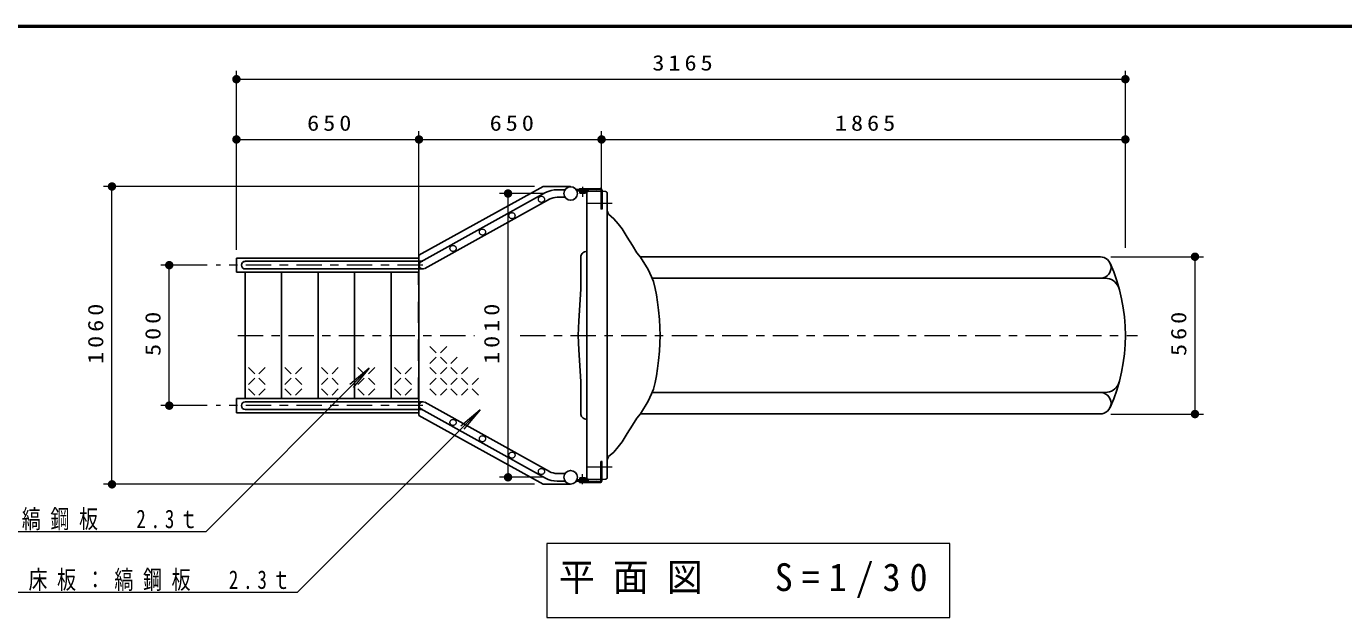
# Model space of a CAD drawing. Units: millimetres on the paper, scale 1:30. Extents: x -365 to 0, y -47 to 257.
# Drawn here: x -286.5 to -130.1, y 186.9 to 257 of the extents above; entities that cross this region are included whole.
import ezdxf

# ---------------------------------------------------------------- set-up
doc = ezdxf.new("R2010")
doc.units = ezdxf.units.MM
for name, pattern in [('USER1', [4.5, 2.5, -2]), ('USER2', [6, 3, -1, 1, -1]), ('USER3', [8, 3, -1, 1, -1, 1, -1])]:
    doc.linetypes.add(name, pattern=pattern)
doc.layers.add('LY_1', color=7, linetype='Continuous', lineweight=13)
doc.layers.add('LY_2', color=7, linetype='Continuous', lineweight=13)
doc.styles.add('ＭＳ ゴシック', font='')
doc.styles.get('ＭＳ ゴシック').set_extended_font_data('MS Gothic')

# ---------------------------------------------------------------- blocks, each defined once
blk = doc.blocks.new('filled_dot')
at = {"color": 0, "linetype": 'Continuous', "lineweight": -2, "const_width": 1.25}
blk.add_lwpolyline([(-0.625, 0, 1), (0.625, 0, 1)], format="xyb", close=True, dxfattribs=at)

msp = doc.modelspace()

# ---------------------------------------------------------------- linework, layer by layer
at = {"layer": 'LY_1'}
for p, q in [((-261.521, 230.507), (-261.521, 251.73)), ((-156.021, 230.727), (-156.021, 251.73)), ((-261.521, 250.73), (-156.021, 250.73)), ((-261.521, 230.507), (-261.521, 244.585)), ((-239.854, 229.539), (-239.854, 244.585)), ((-218.187, 237.673), (-218.187, 244.585)), ((-156.02, 231.828), (-156.02, 244.585)), ((-261.521, 243.585), (-239.854, 243.585)), ((-239.854, 243.585), (-218.187, 243.585)), ((-218.187, 243.585), (-156.02, 243.585)), ((-226.132, 238.007), (-277.293, 238.007)), ((-276.293, 202.673), (-276.293, 238.007)), ((-225.053, 237.173), (-230.287, 237.173)), ((-229.287, 203.507), (-229.287, 237.173)), ((-220, 237.462), (-220, 237.483)), ((-264.985, 228.673), (-270.496, 228.673)), ((-269.496, 212.007), (-269.496, 228.673)), ((-157.756, 229.673), (-146.758, 229.673)), ((-147.758, 229.673), (-147.758, 211.007)), ((-237.811, 218.266), (-238.561, 219.016)), ((-236.561, 219.016), (-237.311, 218.266)), ((-237.811, 217.766), (-238.561, 217.016)), ((-236.561, 217.016), (-237.311, 217.766)), ((-235.311, 217.766), (-236.061, 217.016)), ((-265.118, 197.079), (-245.757, 216.44)), ((-259.346, 215.766), (-260.096, 216.516)), ((-258.096, 216.516), (-258.846, 215.766)), ((-255.012, 215.766), (-255.762, 216.516)), ((-253.762, 216.516), (-254.512, 215.766)), ((-250.679, 215.766), (-251.429, 216.516)), ((-249.429, 216.516), (-250.179, 215.766)), ((-245.757, 216.44), (-248.055, 214.512)), ((-245.757, 216.44), (-247.685, 214.142)), ((-246.346, 215.766), (-247.096, 216.516)), ((-245.096, 216.516), (-245.846, 215.766)), ((-242.012, 215.766), (-242.762, 216.516)), ((-240.762, 216.516), (-241.512, 215.766)), ((-237.811, 215.766), (-238.561, 216.516)), ((-236.561, 216.516), (-237.311, 215.766)), ((-235.311, 215.766), (-236.061, 216.516)), ((-234.061, 216.516), (-234.811, 215.766)), ((-259.346, 215.266), (-260.096, 214.516)), ((-258.096, 214.516), (-258.846, 215.266)), ((-255.012, 215.266), (-255.762, 214.516)), ((-253.762, 214.516), (-254.512, 215.266)), ((-250.679, 215.266), (-251.429, 214.516)), ((-249.429, 214.516), (-250.179, 215.266)), ((-246.346, 215.266), (-247.096, 214.516)), ((-245.096, 214.516), (-245.846, 215.266)), ((-242.012, 215.266), (-242.762, 214.516)), ((-240.762, 214.516), (-241.512, 215.266)), ((-237.811, 215.266), (-238.561, 214.516)), ((-236.561, 214.516), (-237.311, 215.266)), ((-235.311, 215.266), (-236.061, 214.516)), ((-234.061, 214.516), (-234.811, 215.266)), ((-232.811, 215.266), (-233.561, 214.516)), ((-259.346, 213.266), (-260.096, 214.016)), ((-258.096, 214.016), (-258.846, 213.266)), ((-255.012, 213.266), (-255.762, 214.016)), ((-253.762, 214.016), (-254.512, 213.266)), ((-250.679, 213.266), (-251.429, 214.016)), ((-249.429, 214.016), (-250.179, 213.266)), ((-246.346, 213.266), (-247.096, 214.016)), ((-245.096, 214.016), (-245.846, 213.266)), ((-242.012, 213.266), (-242.762, 214.016)), ((-240.762, 214.016), (-241.512, 213.266)), ((-237.811, 213.266), (-238.561, 214.016)), ((-236.561, 214.016), (-237.311, 213.266)), ((-235.311, 213.266), (-236.061, 214.016)), ((-234.061, 214.016), (-234.811, 213.266)), ((-232.811, 213.266), (-233.561, 214.016)), ((-264.985, 212.007), (-270.496, 212.007)), ((-254.258, 189.867), (-232.605, 211.52)), ((-232.605, 211.52), (-234.903, 209.591)), ((-232.605, 211.52), (-234.534, 209.222)), ((-157.756, 211.007), (-146.758, 211.007)), ((-225.053, 203.507), (-230.287, 203.507)), ((-226.132, 202.673), (-277.293, 202.673)), ((-220, 203.197), (-220, 203.218)), ((-307.373, 197.079), (-265.118, 197.079)), ((-224.671, 195.659), (-224.671, 186.859)), ((-176.871, 195.659), (-224.671, 195.659)), ((-176.871, 186.859), (-176.871, 195.659)), ((-296.389, 189.867), (-254.258, 189.867)), ((-224.671, 186.859), (-176.871, 186.859))]:
    msp.add_line(p, q, dxfattribs=at)
at = {"layer": 'LY_1', "lineweight": 25}
for p, q in [((-239.854, 229.84), (-225.132, 238.007)), ((-225.132, 238.007), (-221.854, 238.007)), ((-239.627, 229.066), (-224.825, 237.277)), ((-239.181, 228.277), (-224.385, 236.484)), ((-223.474, 237.627), (-222.525, 237.627)), ((-223.474, 236.72), (-222.525, 236.72)), ((-221.187, 237.633), (-219.772, 237.633)), ((-221.106, 237.483), (-219.772, 237.483)), ((-220.766, 237.217), (-220.766, 237.483)), ((-220.112, 237.217), (-220.766, 237.217)), ((-220.606, 237.217), (-220.606, 237.483)), ((-220.272, 237.217), (-220.272, 237.483)), ((-220.112, 237.217), (-220.112, 237.483)), ((-219.772, 237.633), (-219.772, 237.483)), ((-239.854, 229.84), (-239.854, 220.34)), ((-219.951, 230.289), (-219.951, 210.386)), ((-239.854, 229.507), (-261.521, 229.507)), ((-261.521, 227.84), (-261.521, 229.507)), ((-239.401, 229.127), (-260.476, 229.127)), ((-239.854, 227.84), (-261.521, 227.84)), ((-260.496, 212.84), (-260.496, 227.84)), ((-239.401, 228.22), (-260.476, 228.22)), ((-256.163, 212.84), (-256.163, 227.84)), ((-251.829, 212.84), (-251.829, 227.84)), ((-247.496, 212.84), (-247.496, 227.84)), ((-243.163, 212.84), (-243.163, 227.84)), ((-239.854, 210.84), (-239.854, 220.34)), ((-261.521, 212.84), (-261.521, 211.173)), ((-239.854, 212.84), (-261.521, 212.84)), ((-239.854, 211.173), (-261.521, 211.173)), ((-239.401, 212.46), (-260.476, 212.46)), ((-239.401, 211.553), (-260.476, 211.553)), ((-239.627, 211.614), (-224.825, 203.403)), ((-239.181, 212.403), (-224.385, 204.196)), ((-239.854, 210.84), (-225.132, 202.673)), ((-223.474, 203.96), (-222.525, 203.96)), ((-220.112, 203.463), (-220.766, 203.463)), ((-220.766, 203.463), (-220.766, 203.197)), ((-220.606, 203.463), (-220.606, 203.197)), ((-220.272, 203.463), (-220.272, 203.197)), ((-220.112, 203.463), (-220.112, 203.197)), ((-225.132, 202.673), (-221.854, 202.673)), ((-223.474, 203.053), (-222.525, 203.053)), ((-221.187, 203.047), (-219.772, 203.047)), ((-221.106, 203.197), (-219.772, 203.197)), ((-219.772, 203.047), (-219.772, 203.197))]:
    msp.add_line(p, q, dxfattribs=at)
at = {"layer": 'LY_1', "linetype": 'USER3'}
for p, q in [((-220.787, 237.783), (-220.787, 237.633)), ((-220.787, 237.783), (-218.354, 237.783)), ((-220.439, 237.977), (-220.439, 236.79)), ((-220.787, 237.633), (-218.346, 237.633)), ((-218.271, 237.558), (-218.271, 235.313)), ((-218.121, 237.558), (-218.121, 235.313)), ((-218.121, 235.313), (-218.271, 235.313)), ((-218.271, 203.122), (-218.271, 205.367)), ((-218.121, 205.367), (-218.271, 205.367)), ((-218.121, 203.122), (-218.121, 205.367)), ((-220.439, 202.703), (-220.439, 203.89)), ((-220.787, 202.897), (-220.787, 203.047)), ((-220.787, 203.047), (-218.346, 203.047)), ((-220.787, 202.897), (-218.354, 202.897))]:
    msp.add_line(p, q, dxfattribs=at)
at = {"layer": 'LY_1', "linetype": 'USER1'}
for p, q in [((-218.254, 237.417), (-218.254, 235.321)), ((-218.121, 237.412), (-218.121, 235.321)), ((-218.121, 235.321), (-218.254, 235.321)), ((-239.931, 212.84), (-239.931, 227.84)), ((-239.854, 212.84), (-239.854, 227.84)), ((-218.254, 203.265), (-218.254, 205.357)), ((-218.121, 205.357), (-218.254, 205.357)), ((-218.121, 203.27), (-218.121, 205.357))]:
    msp.add_line(p, q, dxfattribs=at)
at = {"layer": 'LY_1', "linetype": 'USER2'}
for p, q in [((-216.916, 235.99), (-220.478, 235.99)), ((-239.401, 228.673), (-263.911, 228.673)), ((-261.354, 220.34), (-233.278, 220.34)), ((-227.857, 220.34), (-154.572, 220.34)), ((-239.401, 212.007), (-263.911, 212.007)), ((-216.916, 204.69), (-220.478, 204.69))]:
    msp.add_line(p, q, dxfattribs=at)
at = {"layer": 'LY_1', "lineweight": 25}
msp.add_lwpolyline([(-220.662, 214.853), (-220.662, 211.083), (-220.651, 210.96), (-220.618, 210.842), (-220.565, 210.731), (-220.494, 210.63), (-220.406, 210.544), (-220.305, 210.475), (-220.193, 210.424), (-220.073, 210.394), (-219.951, 210.386), (-219.951, 203.435), (-219.947, 203.406), (-219.939, 203.378), (-219.925, 203.352), (-219.908, 203.329), (-219.886, 203.309), (-219.862, 203.294), (-219.835, 203.283), (-219.807, 203.277), (-219.778, 203.276), (-218.739, 203.248), (-217.705, 203.285), (-217.642, 203.295), (-217.586, 203.327), (-217.546, 203.378), (-217.528, 203.439), (-217.528, 237.241), (-217.531, 237.27), (-217.54, 237.297), (-217.554, 237.323), (-217.572, 237.346), (-217.595, 237.365), (-217.62, 237.38), (-217.647, 237.39), (-217.676, 237.395), (-217.705, 237.395), (-218.739, 237.437), (-219.778, 237.404), (-219.841, 237.395), (-219.896, 237.363), (-219.934, 237.312), (-219.951, 237.25), (-219.951, 230.289), (-220.073, 230.282), (-220.193, 230.254), (-220.306, 230.204), (-220.408, 230.135), (-220.496, 230.05), (-220.567, 229.95), (-220.62, 229.838), (-220.651, 229.72), (-220.662, 229.597), (-220.662, 225.832), (-220.896, 222.061), (-220.961, 220.34), (-220.896, 218.619)], close=True, dxfattribs=at)
for points in [[(-217.532, 235.103), (-217.345, 234.724), (-216.714, 234.177), (-216.199, 233.578), (-215.755, 232.984), (-215.147, 231.978), (-214.529, 230.996), (-213.982, 230.14), (-213.584, 229.639), (-212.639, 228.152), (-212.242, 227.291), (-212.041, 226.725), (-211.811, 225.916), (-211.648, 225.139), (-211.54, 224.265), (-211.437, 223.32), (-211.33, 222.216), (-211.236, 220.34), (-211.33, 218.464), (-211.437, 217.36), (-211.54, 216.415), (-211.648, 215.541), (-211.811, 214.764), (-212.041, 213.955), (-212.242, 213.389), (-212.639, 212.528), (-213.584, 211.041), (-213.982, 210.54), (-214.529, 209.684), (-215.147, 208.702), (-215.755, 207.696), (-216.199, 207.102), (-216.714, 206.503), (-217.345, 205.956), (-217.532, 205.577)], [(-213.595, 229.657), (-158.989, 229.657), (-158.756, 229.635), (-158.53, 229.571), (-158.32, 229.466), (-158.133, 229.325), (-157.975, 229.152), (-157.852, 228.953), (-157.767, 228.734), (-157.724, 228.504), (-157.724, 228.269), (-157.767, 228.039), (-157.852, 227.82), (-157.975, 227.621), (-158.133, 227.448), (-158.32, 227.307), (-158.53, 227.202), (-158.756, 227.138), (-158.989, 227.117)], [(-212.152, 227.117), (-158.388, 227.117), (-158.143, 227.099), (-157.903, 227.046), (-157.674, 226.958), (-157.459, 226.839), (-157.264, 226.69), (-157.093, 226.514), (-156.949, 226.315), (-156.835, 226.097), (-156.754, 225.865)], [(-212.15, 213.57), (-158.388, 213.57), (-158.143, 213.588), (-157.903, 213.641), (-157.674, 213.728), (-157.459, 213.848), (-157.264, 213.997), (-157.093, 214.173), (-156.949, 214.372), (-156.835, 214.59), (-156.754, 214.822)], [(-158.989, 213.57), (-158.756, 213.548), (-158.53, 213.484), (-158.32, 213.38), (-158.133, 213.238), (-157.975, 213.065), (-157.852, 212.866), (-157.767, 212.647), (-157.724, 212.417), (-157.724, 212.183), (-157.767, 211.952), (-157.852, 211.734), (-157.975, 211.535), (-158.133, 211.361), (-158.32, 211.22), (-158.53, 211.116), (-158.756, 211.052), (-158.989, 211.03), (-213.591, 211.03)]]:
    msp.add_lwpolyline(points, dxfattribs=at)
for centre in [(-221.854, 237.173), (-221.854, 203.507)]:
    msp.add_circle(centre, 0.81, dxfattribs=at)
at = {"layer": 'LY_1', "linetype": 'USER1'}
for centre in [(-225.322, 236.483), (-228.82, 234.543), (-232.326, 232.598), (-235.815, 230.662), (-235.815, 210.018), (-232.326, 208.082), (-228.82, 206.137), (-225.322, 204.197)]:
    msp.add_circle(centre, 0.362, dxfattribs=at)
at = {"layer": 'LY_1', "linetype": 'USER3'}
for centre, radius, start, end in [((-218.346, 237.558), 0.225, 0, 90), ((-218.346, 237.558), 0.075, 0, 90), ((-218.346, 203.122), 0.225, 270, 0), ((-218.346, 203.122), 0.075, 270, 0)]:
    msp.add_arc(centre, radius, start, end, dxfattribs=at)
at = {"layer": 'LY_1', "lineweight": 25}
for centre, radius, start, end in [((-223.474, 234.84), 2.787, 90, 119.01753), ((-223.474, 234.84), 1.88, 90, 119.01753), ((-260.476, 228.673), 0.453, 90, 270), ((-239.401, 228.673), 0.453, 120, 299.01753), ((-177.187, 220.343), 21.167, 336.15553, 23.84447), ((-260.476, 212.007), 0.453, 90, 270), ((-239.401, 212.007), 0.453, 60.98247, 240), ((-223.474, 205.84), 2.787, 240.98247, 270), ((-223.474, 205.84), 1.88, 240.98247, 270)]:
    msp.add_arc(centre, radius, start, end, dxfattribs=at)
at = {"layer": 'LY_2', "lineweight": 50}
msp.add_line((0, 257), (-365, 257), dxfattribs=at)

# ---------------------------------------------------------------- block references
at = {"layer": 'LY_1', "xscale": 0.4, "yscale": 0.4}
for p in [(-261.521, 250.73), (-261.521, 243.585), (-239.854, 243.585), (-218.187, 243.585)]:
    msp.add_blockref('filled_dot', p, dxfattribs=at)
for p, rotation in [((-156.021, 250.73), 180), ((-239.854, 243.585), 180), ((-218.187, 243.585), 180), ((-156.02, 243.585), 180), ((-276.293, 238.007), 270), ((-229.287, 237.173), 270), ((-147.758, 229.673), 270), ((-269.496, 228.673), 270), ((-269.496, 212.007), 90), ((-147.758, 211.007), 90), ((-229.287, 203.507), 90), ((-276.293, 202.673), 90)]:
    msp.add_blockref('filled_dot', p, dxfattribs=dict(at, rotation=rotation))

# ---------------------------------------------------------------- texts
at = {"layer": 'LY_1', "style": 'ＭＳ ゴシック'}
for s, insert, char_height, attachment_point in [('\\T1.33;\\W1.15;3165', (-208.343, 251.73), 1.833, 8), ('\\T1.33;\\W1.15;650', (-250.272, 244.585), 1.833, 8), ('\\T1.33;\\W1.15;650', (-228.605, 244.585), 1.833, 8), ('\\T1.33;\\W1.15;1865', (-186.676, 244.585), 1.833, 8), ('\\T1.51;\\W0.75;階段踏み板：縞鋼板\u30002.3ｔ', (-307.373, 197.229), 2.199, 7), ('\\T1.51;\\W0.75;踊り場床板：縞鋼板\u30002.3ｔ', (-296.389, 190.017), 2.199, 7), ('\\T1.5;\\W0.95;平面図\u3000S=1/30', (-223.271, 191.259), 3.299, 4)]:
    msp.add_mtext(s, dxfattribs=dict(at, insert=insert, char_height=char_height, attachment_point=attachment_point))
at = {"layer": 'LY_1', "char_height": 1.833, "attachment_point": 8, "rotation": 90, "style": 'ＭＳ ゴシック'}
for s, insert in [('\\T1.33;\\W1.15;1060', (-277.293, 220.761)), ('\\T1.33;\\W1.15;1010', (-230.287, 220.763)), ('\\T1.33;\\W1.15;500', (-270.496, 220.757)), ('\\T1.33;\\W1.15;560', (-148.758, 220.755))]:
    msp.add_mtext(s, dxfattribs=dict(at, insert=insert))

doc.saveas('drawing.dxf')
